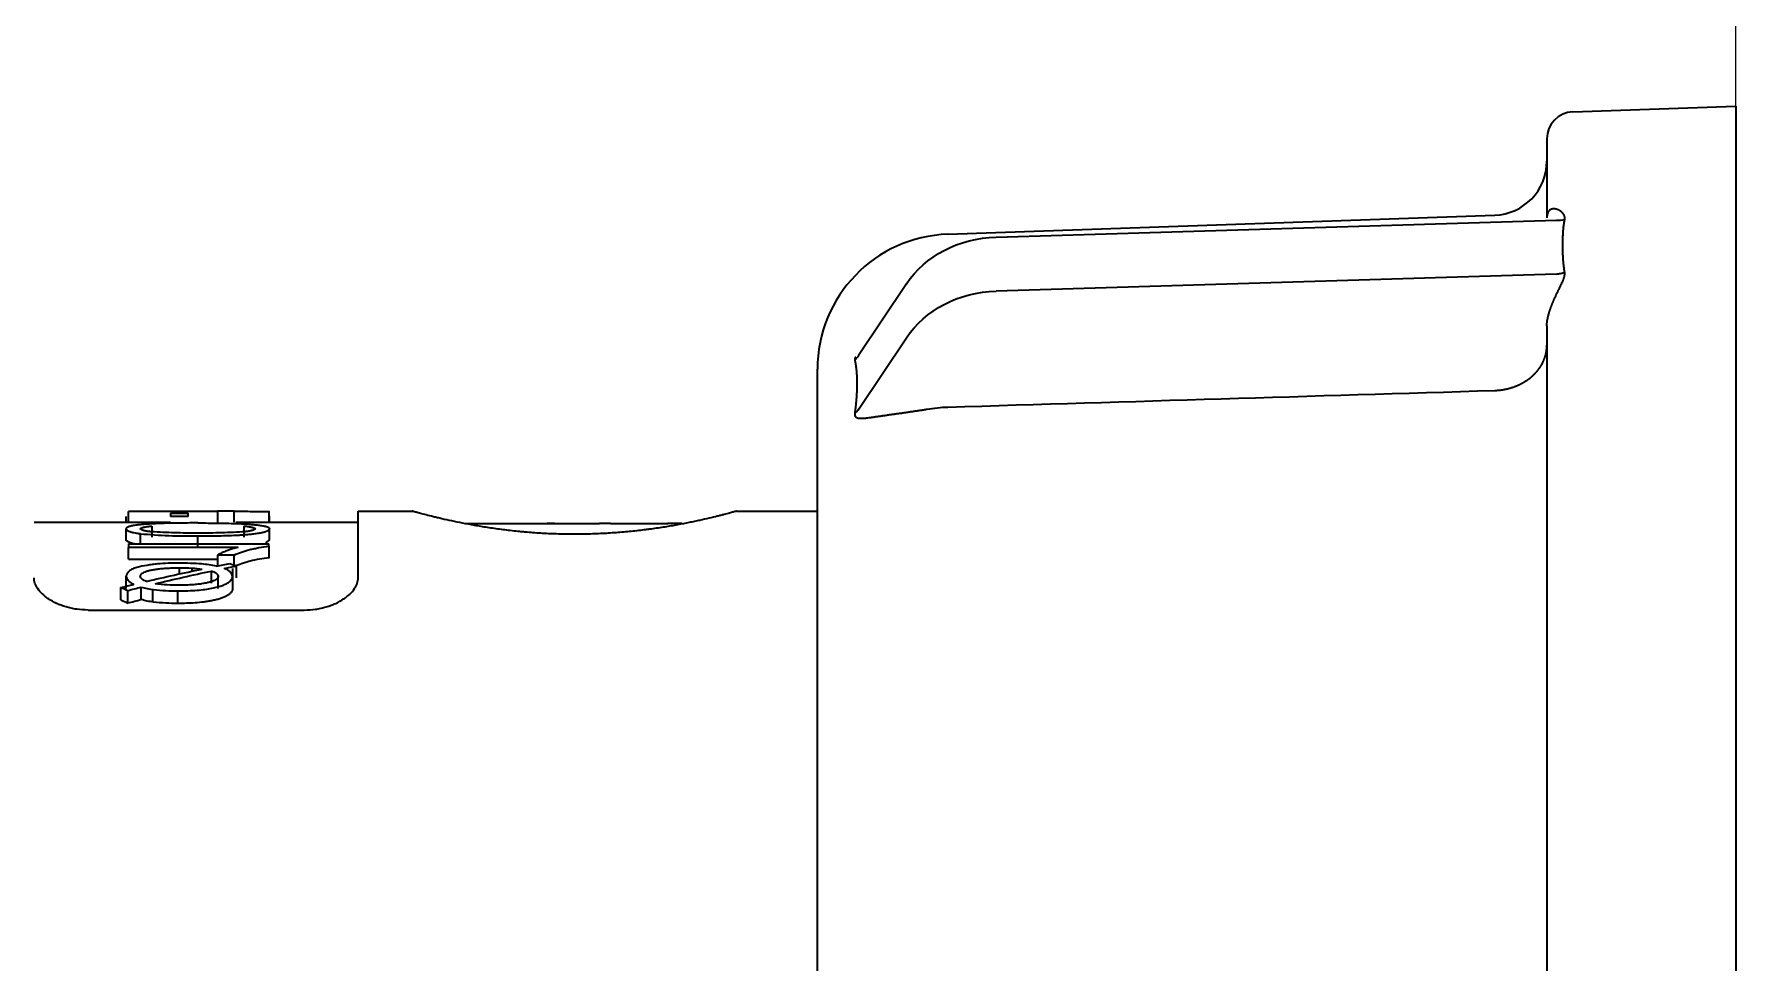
# Model space of a CAD drawing. Extents: x 6569 to 10251, y -294 to 3435.
# Drawn here: x 8321.86 to 8353.36, y 1294.61 to 1311.81 of the extents above; entities that cross this region are included whole.
import ezdxf

# ---------------------------------------------------------------- set-up
doc = ezdxf.new("R2010")
doc.units = 0
doc.header["$LTSCALE"] = 5
doc.layers.get('0').update_dxf_attribs({"linetype": 'CONTINUOUS', "lineweight": 0})
doc.layers.add('1', color=7, linetype='CONTINUOUS', true_color=0xffffff)

msp = doc.modelspace()

# ---------------------------------------------------------------- linework, layer by layer
at = {"color": 4}
msp.add_line((8353.364, 1242.226), (8353.364, 1342.226), dxfattribs=at)
at = {"layer": '1', "color": 7, "linetype": 'Continuous', "lineweight": 35}
for p, q in [((8350.347, 1310.371), (8353.364, 1310.476)), ((8353.364, 1310.476), (8353.364, 1273.976)), ((8349.864, 1309.871), (8349.864, 1308.409)), ((8338.777, 1308.104), (8348.899, 1308.457)), ((8339.672, 1308.052), (8350.043, 1308.366)), ((8350.043, 1307.366), (8339.672, 1307.052)), ((8338.01, 1307.187), (8337.126, 1305.862)), ((8349.864, 1306.409), (8349.864, 1294.226)), ((8337.126, 1304.862), (8338.01, 1306.187)), ((8336.364, 1278.847), (8336.364, 1305.606)), ((8323.568, 1302.776), (8323.568, 1302.881)), ((8323.612, 1302.776), (8323.612, 1302.971)), ((8325.261, 1302.971), (8323.612, 1302.971)), ((8324.393, 1302.94), (8324.714, 1302.94)), ((8324.393, 1302.94), (8324.393, 1302.881)), ((8324.714, 1302.881), (8324.393, 1302.881)), ((8324.714, 1302.881), (8324.714, 1302.94)), ((8325.261, 1302.976), (8325.261, 1302.776)), ((8325.57, 1302.976), (8325.261, 1302.976)), ((8325.57, 1302.776), (8325.57, 1302.976)), ((8325.57, 1302.976), (8325.604, 1302.976)), ((8326.212, 1302.969), (8326.212, 1302.769)), ((8326.222, 1302.776), (8326.222, 1302.882)), ((8327.864, 1301.743), (8327.864, 1302.976)), ((8327.864, 1302.976), (8328.899, 1302.976)), ((8334.864, 1302.976), (8336.364, 1302.976)), ((8321.864, 1302.776), (8324.393, 1302.776)), ((8323.568, 1302.444), (8323.568, 1302.65)), ((8323.569, 1302.65), (8323.568, 1302.65)), ((8325.601, 1302.776), (8327.864, 1302.776)), ((8326.222, 1302.444), (8326.222, 1302.65)), ((8329.838, 1302.746), (8331.955, 1302.746)), ((8331.498, 1302.746), (8331.363, 1302.746)), ((8331.955, 1302.746), (8332.083, 1302.746)), ((8332.083, 1302.746), (8332.328, 1302.746)), ((8332.494, 1302.746), (8332.328, 1302.746)), ((8332.535, 1302.746), (8332.498, 1302.746)), ((8332.535, 1302.746), (8333.597, 1302.746)), ((8333.764, 1302.746), (8333.597, 1302.746)), ((8333.862, 1302.746), (8333.764, 1302.746)), ((8323.612, 1302.369), (8323.612, 1302.305)), ((8323.612, 1302.369), (8326.212, 1302.369)), ((8323.612, 1302.091), (8323.612, 1302.305)), ((8325.645, 1302.305), (8323.612, 1302.305)), ((8326.222, 1302.444), (8326.148, 1302.392)), ((8326.212, 1302.327), (8326.212, 1302.369)), ((8326.212, 1302.327), (8326.212, 1302.115)), ((8323.612, 1302.091), (8325.261, 1302.091)), ((8324.555, 1301.815), (8324.555, 1301.927)), ((8324.792, 1301.867), (8324.792, 1301.922)), ((8325.261, 1302.164), (8325.261, 1301.963)), ((8325.57, 1302.164), (8325.261, 1302.164)), ((8325.538, 1301.913), (8325.538, 1301.544)), ((8325.57, 1301.979), (8325.57, 1302.164)), ((8325.611, 1301.743), (8325.611, 1301.964)), ((8323.57, 1301.546), (8323.57, 1301.771)), ((8325.15, 1301.645), (8325.15, 1301.869)), ((8325.274, 1301.547), (8325.274, 1301.773)), ((8323.473, 1301.333), (8323.473, 1301.564)), ((8323.6, 1301.276), (8323.6, 1301.509)), ((8323.848, 1301.34), (8323.848, 1301.57)), ((8324.066, 1301.292), (8324.066, 1301.524)), ((8322.864, 1301.146), (8326.864, 1301.146))]:
    msp.add_line(p, q, dxfattribs=at)
for centre, radius, start, end in [((8350.364, 1309.871), 0.5, 92, 180), ((8348.864, 1309.457), 1, 272, 0), ((8338.864, 1305.606), 2.5, 92, 180)]:
    msp.add_arc(centre, radius, start, end, dxfattribs=at)
at = {"layer": '1', "color": 7, "linetype": 'Continuous', "lineweight": 35, "extrusion": (0, 0, -1)}
for centre, major_axis, ratio, start_param, end_param in [((8339.742, 1306.321), (2, 0), 0.866025, 3.665191, 4.677482), ((8339.742, 1305.321), (2, 0), 0.866025, 3.665191, 4.677482), ((8336.693, 1306.078), (-0.483, -0.129), 0.931738, 3.900953, 4.142077), ((8336.693, 1305.078), (0.495, -0.073), 0.76974, 0.402396, 0.643528), ((8335.828, 1292.226), (-24.94, 0), 0.431034, 1.074081, 1.120698), ((8334.186, 1249.843), (0, -53.022), 0.916835, 2.956523, 2.961663), ((8334.622, 1248.536), (0, -54.318), 0.919971, 2.955665, 2.960294), ((8320.391, 1278.929), (0, -23.965), 0.789352, 3.414324, 3.421183), ((8333.37, 1253.737), (0, -49.025), 0.918752, 2.92005, 2.925498), ((8336.14, 1292.226), (-24.862, 0), 0.432381, 1.065685, 1.112904), ((8317.518, 1279.816), (0, -22.986), 0.8, 3.471375, 3.478674), ((8317.562, 1280.279), (0, -22.312), 0.8, 3.479125, 3.486665), ((8333.536, 1254.781), (0, -47.964), 0.918002, 2.913972, 2.919743), ((8333.436, 1256.178), (0, -46.354), 0.918002, 2.908335, 2.914314)]:
    msp.add_ellipse(centre, major_axis=major_axis, ratio=ratio, start_param=start_param, end_param=end_param, dxfattribs=at)
at = {"layer": '1', "color": 7, "linetype": 'Continuous', "lineweight": 35}
for points, knots in [([(8350.005, 1308.573), (8350.002, 1308.574), (8349.998, 1308.574), (8349.991, 1308.574), (8349.985, 1308.574), (8349.979, 1308.573), (8349.972, 1308.573), (8349.966, 1308.572), (8349.961, 1308.57), (8349.955, 1308.569), (8349.949, 1308.567), (8349.944, 1308.565), (8349.939, 1308.563), (8349.934, 1308.561), (8349.929, 1308.558), (8349.924, 1308.555), (8349.92, 1308.552), (8349.916, 1308.548), (8349.911, 1308.545), (8349.907, 1308.541), (8349.904, 1308.537), (8349.9, 1308.533), (8349.897, 1308.528), (8349.893, 1308.524), (8349.89, 1308.519), (8349.887, 1308.514), (8349.885, 1308.508), (8349.882, 1308.503), (8349.88, 1308.497), (8349.877, 1308.492), (8349.875, 1308.486), (8349.873, 1308.48), (8349.872, 1308.473), (8349.87, 1308.467), (8349.869, 1308.46), (8349.868, 1308.454), (8349.867, 1308.447), (8349.866, 1308.44), (8349.865, 1308.433), (8349.865, 1308.425), (8349.864, 1308.418), (8349.864, 1308.413), (8349.864, 1308.41)], [0, 0, 0, 0, 0.035017, 0.069445, 0.103286, 0.136544, 0.169222, 0.201326, 0.232858, 0.263824, 0.294227, 0.324074, 0.353368, 0.382116, 0.410323, 0.437995, 0.465138, 0.49176, 0.517866, 0.543465, 0.568565, 0.593173, 0.617299, 0.640952, 0.664141, 0.686877, 0.70917, 0.731033, 0.752477, 0.773516, 0.794162, 0.81443, 0.834335, 0.853892, 0.873119, 0.892032, 0.91065, 0.928992, 0.947077, 0.964925, 0.982559, 1, 1, 1, 1]), ([(8350.195, 1308.379), (8350.195, 1308.381), (8350.196, 1308.384), (8350.196, 1308.389), (8350.197, 1308.394), (8350.197, 1308.399), (8350.197, 1308.405), (8350.196, 1308.41), (8350.196, 1308.415), (8350.195, 1308.42), (8350.195, 1308.425), (8350.193, 1308.43), (8350.192, 1308.435), (8350.191, 1308.439), (8350.189, 1308.444), (8350.187, 1308.449), (8350.185, 1308.454), (8350.183, 1308.459), (8350.18, 1308.464), (8350.178, 1308.468), (8350.175, 1308.473), (8350.172, 1308.478), (8350.169, 1308.482), (8350.165, 1308.487), (8350.161, 1308.491), (8350.158, 1308.496), (8350.154, 1308.5), (8350.149, 1308.504), (8350.145, 1308.509), (8350.14, 1308.513), (8350.136, 1308.517), (8350.131, 1308.521), (8350.124, 1308.526), (8350.114, 1308.533), (8350.102, 1308.54), (8350.09, 1308.547), (8350.078, 1308.553), (8350.066, 1308.559), (8350.053, 1308.563), (8350.041, 1308.567), (8350.029, 1308.57), (8350.017, 1308.572), (8350.009, 1308.573), (8350.005, 1308.573)], [0, 0, 0, 0, 0.014415, 0.028974, 0.043684, 0.058552, 0.073582, 0.088781, 0.104153, 0.119705, 0.135442, 0.151367, 0.167487, 0.183805, 0.200326, 0.217054, 0.233993, 0.251147, 0.26852, 0.286115, 0.303937, 0.321987, 0.34027, 0.358788, 0.377544, 0.396541, 0.415783, 0.43527, 0.455006, 0.474994, 0.495235, 0.515732, 0.536486, 0.583905, 0.631062, 0.677966, 0.724625, 0.77105, 0.81725, 0.863235, 0.909015, 0.9546, 1, 1, 1, 1]), ([(8350.195, 1307.404), (8350.193, 1307.412), (8350.191, 1307.428), (8350.187, 1307.453), (8350.184, 1307.477), (8350.181, 1307.502), (8350.178, 1307.527), (8350.175, 1307.552), (8350.173, 1307.578), (8350.17, 1307.603), (8350.168, 1307.629), (8350.166, 1307.656), (8350.165, 1307.682), (8350.163, 1307.709), (8350.162, 1307.736), (8350.161, 1307.763), (8350.16, 1307.79), (8350.159, 1307.818), (8350.159, 1307.845), (8350.158, 1307.873), (8350.158, 1307.908), (8350.158, 1307.95), (8350.159, 1307.997), (8350.161, 1308.043), (8350.163, 1308.089), (8350.166, 1308.133), (8350.169, 1308.176), (8350.173, 1308.219), (8350.177, 1308.26), (8350.182, 1308.301), (8350.188, 1308.34), (8350.193, 1308.366), (8350.195, 1308.379)], [0, 0, 0, 0, 0.023767, 0.047814, 0.07214, 0.096747, 0.121635, 0.146805, 0.172259, 0.197996, 0.224017, 0.250323, 0.276914, 0.303792, 0.330957, 0.358409, 0.38615, 0.414179, 0.442497, 0.471106, 0.500005, 0.549734, 0.598599, 0.646602, 0.693746, 0.740035, 0.785472, 0.83006, 0.873803, 0.916705, 0.958769, 1, 1, 1, 1]), ([(8350.005, 1306.909), (8350.007, 1306.914), (8350.011, 1306.924), (8350.018, 1306.938), (8350.025, 1306.953), (8350.032, 1306.968), (8350.038, 1306.982), (8350.045, 1306.997), (8350.052, 1307.011), (8350.059, 1307.025), (8350.066, 1307.039), (8350.072, 1307.053), (8350.079, 1307.067), (8350.086, 1307.081), (8350.093, 1307.095), (8350.099, 1307.108), (8350.106, 1307.122), (8350.113, 1307.135), (8350.119, 1307.149), (8350.127, 1307.164), (8350.135, 1307.182), (8350.144, 1307.201), (8350.153, 1307.219), (8350.161, 1307.237), (8350.167, 1307.254), (8350.174, 1307.27), (8350.179, 1307.286), (8350.184, 1307.302), (8350.188, 1307.316), (8350.191, 1307.33), (8350.194, 1307.344), (8350.196, 1307.357), (8350.197, 1307.37), (8350.197, 1307.382), (8350.196, 1307.393), (8350.195, 1307.401), (8350.195, 1307.404)], [0, 0, 0, 0, 0.025197, 0.05045, 0.075761, 0.101132, 0.126564, 0.15206, 0.17762, 0.203247, 0.228942, 0.254707, 0.280543, 0.306453, 0.332438, 0.3585, 0.384639, 0.410859, 0.437159, 0.463543, 0.503515, 0.542527, 0.580596, 0.617739, 0.653975, 0.689325, 0.72381, 0.757456, 0.790288, 0.822334, 0.853626, 0.884195, 0.914078, 0.943312, 0.971939, 1, 1, 1, 1]), ([(8349.864, 1306.41), (8349.864, 1306.413), (8349.864, 1306.417), (8349.865, 1306.424), (8349.865, 1306.431), (8349.865, 1306.439), (8349.866, 1306.446), (8349.866, 1306.454), (8349.867, 1306.461), (8349.868, 1306.469), (8349.869, 1306.477), (8349.87, 1306.485), (8349.871, 1306.494), (8349.872, 1306.502), (8349.874, 1306.51), (8349.875, 1306.519), (8349.877, 1306.528), (8349.879, 1306.536), (8349.88, 1306.545), (8349.882, 1306.554), (8349.884, 1306.564), (8349.886, 1306.573), (8349.889, 1306.582), (8349.891, 1306.592), (8349.893, 1306.601), (8349.896, 1306.611), (8349.899, 1306.621), (8349.901, 1306.631), (8349.904, 1306.641), (8349.907, 1306.651), (8349.91, 1306.661), (8349.914, 1306.672), (8349.917, 1306.682), (8349.92, 1306.693), (8349.924, 1306.703), (8349.928, 1306.714), (8349.931, 1306.725), (8349.935, 1306.736), (8349.939, 1306.747), (8349.943, 1306.758), (8349.947, 1306.769), (8349.951, 1306.78), (8349.956, 1306.791), (8349.96, 1306.803), (8349.965, 1306.814), (8349.969, 1306.826), (8349.974, 1306.837), (8349.979, 1306.849), (8349.984, 1306.861), (8349.989, 1306.873), (8349.994, 1306.885), (8349.999, 1306.897), (8350.003, 1306.905), (8350.005, 1306.909)], [0, 0, 0, 0, 0.013665, 0.027445, 0.041351, 0.055395, 0.069585, 0.083932, 0.098446, 0.113136, 0.12801, 0.143078, 0.158348, 0.173827, 0.189524, 0.205447, 0.221601, 0.237996, 0.254636, 0.271528, 0.288678, 0.306093, 0.323778, 0.341738, 0.359979, 0.378504, 0.39732, 0.416431, 0.43584, 0.455552, 0.475572, 0.495902, 0.516547, 0.53751, 0.558795, 0.580404, 0.602341, 0.624609, 0.64721, 0.670147, 0.693424, 0.717042, 0.741003, 0.765311, 0.789967, 0.814974, 0.840334, 0.866048, 0.892118, 0.918547, 0.945336, 0.972486, 1, 1, 1, 1]), ([(8348.899, 1305.212), (8348.902, 1305.212), (8348.907, 1305.212), (8348.915, 1305.213), (8348.923, 1305.213), (8348.932, 1305.213), (8348.94, 1305.214), (8348.948, 1305.214), (8348.956, 1305.215), (8348.965, 1305.216), (8348.973, 1305.216), (8348.981, 1305.217), (8348.99, 1305.218), (8348.998, 1305.219), (8349.007, 1305.22), (8349.016, 1305.221), (8349.024, 1305.222), (8349.033, 1305.224), (8349.042, 1305.225), (8349.051, 1305.226), (8349.059, 1305.228), (8349.068, 1305.229), (8349.077, 1305.231), (8349.086, 1305.233), (8349.095, 1305.234), (8349.104, 1305.236), (8349.113, 1305.238), (8349.122, 1305.24), (8349.131, 1305.242), (8349.141, 1305.244), (8349.15, 1305.247), (8349.159, 1305.249), (8349.168, 1305.251), (8349.177, 1305.254), (8349.187, 1305.257), (8349.196, 1305.259), (8349.205, 1305.262), (8349.215, 1305.265), (8349.224, 1305.268), (8349.233, 1305.271), (8349.243, 1305.274), (8349.252, 1305.277), (8349.261, 1305.281), (8349.271, 1305.284), (8349.28, 1305.288), (8349.29, 1305.292), (8349.299, 1305.295), (8349.309, 1305.299), (8349.318, 1305.303), (8349.327, 1305.307), (8349.337, 1305.311), (8349.346, 1305.316), (8349.356, 1305.32), (8349.365, 1305.325), (8349.374, 1305.329), (8349.384, 1305.334), (8349.393, 1305.339), (8349.403, 1305.344), (8349.412, 1305.349), (8349.421, 1305.354), (8349.43, 1305.359), (8349.44, 1305.365), (8349.449, 1305.37), (8349.458, 1305.376), (8349.467, 1305.381), (8349.476, 1305.387), (8349.486, 1305.393), (8349.495, 1305.399), (8349.504, 1305.405), (8349.513, 1305.412), (8349.521, 1305.418), (8349.53, 1305.425), (8349.539, 1305.431), (8349.548, 1305.438), (8349.557, 1305.445), (8349.565, 1305.452), (8349.574, 1305.459), (8349.582, 1305.466), (8349.591, 1305.474), (8349.599, 1305.481), (8349.608, 1305.489), (8349.616, 1305.497), (8349.624, 1305.505), (8349.632, 1305.512), (8349.64, 1305.521), (8349.648, 1305.529), (8349.656, 1305.537), (8349.663, 1305.546), (8349.671, 1305.554), (8349.679, 1305.563), (8349.686, 1305.572), (8349.693, 1305.58), (8349.7, 1305.589), (8349.708, 1305.599), (8349.715, 1305.608), (8349.721, 1305.617), (8349.728, 1305.627), (8349.735, 1305.636), (8349.741, 1305.646), (8349.748, 1305.656), (8349.754, 1305.666), (8349.76, 1305.676), (8349.766, 1305.686), (8349.772, 1305.696), (8349.777, 1305.707), (8349.783, 1305.717), (8349.788, 1305.728), (8349.793, 1305.738), (8349.798, 1305.749), (8349.803, 1305.76), (8349.808, 1305.771), (8349.813, 1305.782), (8349.817, 1305.793), (8349.821, 1305.805), (8349.825, 1305.816), (8349.829, 1305.828), (8349.833, 1305.839), (8349.836, 1305.851), (8349.84, 1305.862), (8349.843, 1305.874), (8349.846, 1305.886), (8349.848, 1305.898), (8349.851, 1305.91), (8349.853, 1305.922), (8349.855, 1305.935), (8349.857, 1305.947), (8349.859, 1305.959), (8349.86, 1305.972), (8349.862, 1305.984), (8349.863, 1305.997), (8349.863, 1306.009), (8349.864, 1306.022), (8349.864, 1306.035), (8349.864, 1306.043), (8349.864, 1306.048)], [0, 0, 0, 0, 0.005202, 0.01044, 0.015714, 0.021025, 0.026371, 0.031754, 0.037173, 0.042628, 0.048119, 0.053646, 0.05921, 0.06481, 0.070446, 0.076118, 0.081826, 0.087571, 0.093352, 0.099169, 0.105022, 0.110911, 0.116837, 0.122798, 0.128796, 0.134831, 0.140901, 0.147008, 0.15315, 0.159329, 0.165545, 0.171796, 0.178084, 0.184408, 0.190768, 0.197164, 0.203597, 0.210066, 0.216571, 0.223112, 0.22969, 0.236304, 0.242954, 0.24964, 0.256363, 0.263122, 0.269917, 0.276748, 0.283615, 0.290519, 0.297459, 0.304436, 0.311448, 0.318497, 0.325582, 0.332703, 0.339861, 0.347055, 0.354285, 0.361551, 0.368854, 0.376193, 0.383568, 0.39098, 0.398428, 0.405912, 0.413432, 0.420988, 0.428581, 0.43621, 0.443876, 0.451578, 0.459316, 0.46709, 0.474901, 0.482747, 0.490631, 0.49855, 0.506506, 0.514498, 0.522526, 0.530591, 0.538692, 0.546829, 0.555002, 0.563212, 0.571458, 0.579741, 0.58806, 0.596415, 0.604806, 0.613234, 0.621698, 0.630198, 0.638734, 0.647307, 0.655917, 0.664562, 0.673244, 0.681962, 0.690717, 0.699507, 0.708335, 0.717198, 0.726098, 0.735034, 0.744006, 0.753015, 0.76206, 0.771142, 0.78026, 0.789414, 0.798604, 0.807831, 0.817094, 0.826394, 0.835729, 0.845102, 0.85451, 0.863955, 0.873436, 0.882954, 0.892508, 0.902098, 0.911724, 0.921387, 0.931087, 0.940822, 0.950594, 0.960403, 0.970248, 0.980129, 0.990046, 1, 1, 1, 1]), ([(8337.066, 1305.834), (8337.065, 1305.832), (8337.064, 1305.828), (8337.062, 1305.822), (8337.06, 1305.816), (8337.059, 1305.811), (8337.057, 1305.806), (8337.056, 1305.801), (8337.055, 1305.796), (8337.055, 1305.792), (8337.054, 1305.787), (8337.054, 1305.783), (8337.054, 1305.779), (8337.054, 1305.775), (8337.055, 1305.772), (8337.055, 1305.77), (8337.055, 1305.769)], [0, 0, 0, 0, 0.075792, 0.15062, 0.22455, 0.297652, 0.369999, 0.441664, 0.512725, 0.58326, 0.653348, 0.723072, 0.792515, 0.861761, 0.930894, 1, 1, 1, 1]), ([(8337.066, 1305.713), (8337.067, 1305.709), (8337.068, 1305.699), (8337.071, 1305.685), (8337.073, 1305.67), (8337.075, 1305.656), (8337.077, 1305.641), (8337.079, 1305.626), (8337.081, 1305.611), (8337.083, 1305.595), (8337.084, 1305.579), (8337.086, 1305.564), (8337.087, 1305.548), (8337.088, 1305.532), (8337.089, 1305.515), (8337.09, 1305.499), (8337.091, 1305.482), (8337.092, 1305.465), (8337.093, 1305.448), (8337.093, 1305.431), (8337.094, 1305.414), (8337.094, 1305.396), (8337.095, 1305.378), (8337.095, 1305.361), (8337.095, 1305.342), (8337.095, 1305.324), (8337.095, 1305.306), (8337.094, 1305.287), (8337.094, 1305.269), (8337.093, 1305.25), (8337.093, 1305.231), (8337.092, 1305.211), (8337.091, 1305.192), (8337.09, 1305.172), (8337.089, 1305.153), (8337.088, 1305.133), (8337.087, 1305.113), (8337.086, 1305.092), (8337.084, 1305.072), (8337.083, 1305.051), (8337.081, 1305.031), (8337.079, 1305.01), (8337.077, 1304.989), (8337.075, 1304.968), (8337.073, 1304.946), (8337.071, 1304.925), (8337.068, 1304.903), (8337.067, 1304.888), (8337.066, 1304.881)], [0, 0, 0, 0, 0.021779, 0.043552, 0.06532, 0.087084, 0.108843, 0.130598, 0.152348, 0.174095, 0.195839, 0.217578, 0.239315, 0.261049, 0.28278, 0.304509, 0.326236, 0.347961, 0.369684, 0.391405, 0.413126, 0.434845, 0.456564, 0.478282, 0.5, 0.521718, 0.543437, 0.565155, 0.586875, 0.608595, 0.630317, 0.65204, 0.673765, 0.695491, 0.71722, 0.738951, 0.760685, 0.782422, 0.804162, 0.825905, 0.847652, 0.869403, 0.891157, 0.912916, 0.93468, 0.956448, 0.978221, 1, 1, 1, 1]), ([(8337.055, 1304.791), (8337.055, 1304.789), (8337.055, 1304.786), (8337.054, 1304.781), (8337.054, 1304.776), (8337.054, 1304.772), (8337.054, 1304.767), (8337.054, 1304.763), (8337.055, 1304.759), (8337.056, 1304.755), (8337.057, 1304.751), (8337.058, 1304.747), (8337.059, 1304.744), (8337.06, 1304.74), (8337.062, 1304.737), (8337.064, 1304.734), (8337.065, 1304.732), (8337.066, 1304.731)], [0, 0, 0, 0, 0.064505, 0.129028, 0.193639, 0.258405, 0.323397, 0.38868, 0.454323, 0.520391, 0.586948, 0.654059, 0.721784, 0.790183, 0.859315, 0.929236, 1, 1, 1, 1]), ([(8337.066, 1304.731), (8337.067, 1304.73), (8337.068, 1304.728), (8337.071, 1304.725), (8337.073, 1304.722), (8337.076, 1304.719), (8337.079, 1304.717), (8337.083, 1304.715), (8337.086, 1304.713), (8337.09, 1304.711), (8337.094, 1304.709), (8337.098, 1304.707), (8337.102, 1304.705), (8337.107, 1304.704), (8337.112, 1304.702), (8337.117, 1304.701), (8337.122, 1304.7), (8337.127, 1304.699), (8337.133, 1304.698), (8337.144, 1304.697), (8337.163, 1304.695), (8337.19, 1304.696), (8337.221, 1304.698), (8337.256, 1304.701), (8337.299, 1304.706), (8337.351, 1304.713), (8337.412, 1304.722), (8337.475, 1304.731), (8337.542, 1304.741), (8337.599, 1304.749), (8337.646, 1304.756), (8337.679, 1304.761), (8337.713, 1304.766), (8337.747, 1304.77), (8337.781, 1304.775), (8337.815, 1304.78), (8337.849, 1304.785), (8337.883, 1304.789), (8337.917, 1304.794), (8337.951, 1304.799), (8337.985, 1304.804), (8338.02, 1304.809), (8338.054, 1304.814), (8338.088, 1304.819), (8338.123, 1304.824), (8338.157, 1304.829), (8338.191, 1304.834), (8338.225, 1304.839), (8338.259, 1304.844), (8338.293, 1304.85), (8338.328, 1304.855), (8338.361, 1304.861), (8338.384, 1304.865), (8338.395, 1304.866)], [0, 0, 0, 0, 0.005233, 0.010545, 0.015937, 0.021415, 0.02698, 0.032638, 0.03839, 0.044241, 0.050192, 0.056246, 0.062406, 0.068674, 0.075053, 0.081545, 0.088151, 0.094875, 0.101717, 0.108679, 0.13517, 0.163725, 0.194426, 0.227341, 0.262525, 0.311858, 0.361478, 0.411445, 0.46182, 0.512664, 0.536354, 0.559769, 0.582914, 0.605794, 0.628415, 0.650784, 0.672906, 0.69479, 0.716442, 0.73787, 0.759081, 0.780083, 0.800886, 0.821497, 0.841927, 0.862184, 0.882278, 0.902219, 0.922017, 0.941684, 0.961229, 0.980664, 1, 1, 1, 1]), ([(8325.57, 1302.976), (8325.613, 1302.976), (8325.659, 1302.976), (8325.758, 1302.975), (8325.81, 1302.974), (8325.878, 1302.973), (8325.892, 1302.973), (8325.921, 1302.973), (8325.935, 1302.973), (8325.978, 1302.972), (8326.008, 1302.972), (8326.097, 1302.97), (8326.159, 1302.97), (8326.222, 1302.969)], [0, 0, 0, 0, 0.25, 0.25, 0.5, 0.5, 0.5625, 0.5625, 0.625, 0.625, 0.75, 0.75, 1, 1, 1, 1]), ([(8331.865, 1302.549), (8331.765, 1302.549), (8331.667, 1302.55), (8331.471, 1302.556), (8331.277, 1302.564), (8331.087, 1302.578), (8330.969, 1302.588), (8330.945, 1302.59), (8330.898, 1302.594), (8330.875, 1302.596), (8330.805, 1302.603), (8330.759, 1302.608), (8330.623, 1302.623), (8330.446, 1302.645), (8330.279, 1302.67), (8330.157, 1302.689), (8330.117, 1302.696), (8330.058, 1302.706), (8330.038, 1302.709), (8329.999, 1302.716), (8329.904, 1302.733), (8329.741, 1302.764), (8329.545, 1302.806), (8329.428, 1302.832), (8329.359, 1302.849), (8329.346, 1302.852), (8329.32, 1302.858), (8329.281, 1302.867), (8329.244, 1302.876), (8329.175, 1302.893), (8329.091, 1302.915), (8329.025, 1302.932), (8328.982, 1302.944), (8328.968, 1302.948), (8328.95, 1302.953), (8328.944, 1302.954), (8328.933, 1302.957), (8328.907, 1302.964), (8328.875, 1302.973), (8328.865, 1302.976), (8328.864, 1302.976), (8328.864, 1302.976), (8328.864, 1302.976)], [0, 0, 0, 0, 0.062481, 0.062481, 0.124962, 0.187443, 0.187443, 0.203063, 0.203063, 0.218684, 0.218684, 0.249924, 0.249924, 0.312405, 0.374886, 0.374886, 0.406127, 0.406127, 0.421747, 0.421747, 0.437367, 0.499848, 0.562329, 0.62481, 0.62481, 0.64043, 0.64043, 0.656051, 0.687291, 0.687291, 0.749772, 0.812253, 0.812253, 0.843494, 0.843494, 0.859114, 0.859114, 0.874734, 0.937215, 0.999696, 0.999696, 1, 1, 1, 1]), ([(8334.864, 1302.976), (8334.864, 1302.976), (8334.86, 1302.975), (8334.841, 1302.97), (8334.826, 1302.966), (8334.788, 1302.955), (8334.74, 1302.942), (8334.674, 1302.925), (8334.618, 1302.91), (8334.598, 1302.905), (8334.555, 1302.894), (8334.533, 1302.888), (8334.464, 1302.871), (8334.364, 1302.847), (8334.247, 1302.82), (8334.154, 1302.8), (8334.122, 1302.793), (8334.073, 1302.783), (8334.056, 1302.779), (8334.022, 1302.772), (8333.937, 1302.755), (8333.774, 1302.723), (8333.54, 1302.683), (8333.372, 1302.658), (8333.263, 1302.643), (8333.241, 1302.64), (8333.197, 1302.635), (8333.131, 1302.626), (8333.064, 1302.618), (8332.928, 1302.603), (8332.744, 1302.585), (8332.554, 1302.572), (8332.409, 1302.563), (8332.36, 1302.561), (8332.262, 1302.557), (8332.212, 1302.555), (8332.064, 1302.55), (8331.965, 1302.549), (8331.865, 1302.549)], [0, 0, 0, 0, 0.06149, 0.06149, 0.124057, 0.124057, 0.186625, 0.249192, 0.249192, 0.280476, 0.280476, 0.311759, 0.311759, 0.374327, 0.436894, 0.436894, 0.468178, 0.468178, 0.483819, 0.483819, 0.499461, 0.562029, 0.624596, 0.687163, 0.687163, 0.702805, 0.702805, 0.718447, 0.749731, 0.749731, 0.812298, 0.874865, 0.874865, 0.906149, 0.906149, 0.937433, 0.937433, 1, 1, 1, 1]), ([(8323.567, 1302.648), (8323.571, 1302.639), (8323.581, 1302.63), (8323.602, 1302.616), (8323.611, 1302.612), (8323.63, 1302.603), (8323.641, 1302.599), (8323.658, 1302.593), (8323.664, 1302.592), (8323.677, 1302.588), (8323.684, 1302.586), (8323.704, 1302.581), (8323.734, 1302.574), (8323.766, 1302.569), (8323.791, 1302.566), (8323.8, 1302.564), (8323.818, 1302.562), (8323.826, 1302.562), (8323.836, 1302.561)], [0, 0, 0, 0, 0.25, 0.25, 0.375, 0.375, 0.5, 0.5, 0.5625, 0.5625, 0.625, 0.625, 0.75, 0.875, 0.875, 0.9375, 0.9375, 1, 1, 1, 1]), ([(8324.894, 1302.758), (8324.83, 1302.758), (8324.766, 1302.758), (8324.638, 1302.757), (8324.574, 1302.757), (8324.446, 1302.755), (8324.382, 1302.754), (8324.254, 1302.751), (8324.191, 1302.749), (8324.097, 1302.745), (8324.066, 1302.743), (8324.004, 1302.74), (8323.973, 1302.738), (8323.912, 1302.734), (8323.882, 1302.732), (8323.823, 1302.726), (8323.794, 1302.723), (8323.753, 1302.718), (8323.739, 1302.716), (8323.713, 1302.712), (8323.7, 1302.71), (8323.676, 1302.705), (8323.665, 1302.702), (8323.643, 1302.697), (8323.632, 1302.694), (8323.614, 1302.688), (8323.606, 1302.685), (8323.595, 1302.68), (8323.592, 1302.678), (8323.586, 1302.675), (8323.583, 1302.673), (8323.576, 1302.667), (8323.573, 1302.664), (8323.569, 1302.656), (8323.568, 1302.652), (8323.568, 1302.648)], [0, 0, 0, 0, 0.125, 0.125, 0.25, 0.25, 0.375, 0.375, 0.5, 0.5, 0.5625, 0.5625, 0.625, 0.625, 0.6875, 0.6875, 0.75, 0.75, 0.78125, 0.78125, 0.8125, 0.8125, 0.84375, 0.84375, 0.875, 0.875, 0.90625, 0.90625, 0.921875, 0.921875, 0.9375, 0.9375, 0.96875, 0.96875, 1, 1, 1, 1]), ([(8323.827, 1302.65), (8323.834, 1302.657), (8323.844, 1302.662), (8323.863, 1302.671), (8323.87, 1302.673), (8323.886, 1302.678), (8323.895, 1302.681), (8323.914, 1302.685), (8323.924, 1302.687), (8323.945, 1302.691), (8323.967, 1302.694), (8323.991, 1302.696), (8324.016, 1302.699), (8324.029, 1302.699), (8324.042, 1302.7)], [0, 0, 0, 0, 0.25, 0.25, 0.375, 0.375, 0.5, 0.5, 0.625, 0.625, 0.75, 0.875, 0.875, 1, 1, 1, 1]), ([(8324.041, 1302.595), (8324.014, 1302.597), (8323.99, 1302.599), (8323.955, 1302.605), (8323.944, 1302.606), (8323.923, 1302.611), (8323.913, 1302.613), (8323.899, 1302.617), (8323.895, 1302.618), (8323.886, 1302.62), (8323.882, 1302.622), (8323.87, 1302.626), (8323.856, 1302.631), (8323.844, 1302.637), (8323.835, 1302.644), (8323.831, 1302.647), (8323.828, 1302.65)], [0, 0, 0, 0, 0.25, 0.25, 0.375, 0.375, 0.5, 0.5, 0.5625, 0.5625, 0.625, 0.625, 0.75, 0.875, 0.875, 1, 1, 1, 1]), ([(8323.834, 1302.559), (8324.006, 1302.544), (8324.181, 1302.532), (8324.446, 1302.522), (8324.535, 1302.52), (8324.713, 1302.518), (8324.803, 1302.518), (8324.894, 1302.52)], [0, 0, 0, 0, 0.5, 0.5, 0.75, 0.75, 1, 1, 1, 1]), ([(8324.894, 1302.758), (8324.958, 1302.758), (8325.022, 1302.758), (8325.149, 1302.757), (8325.213, 1302.757), (8325.34, 1302.755), (8325.404, 1302.754), (8325.531, 1302.751), (8325.594, 1302.749), (8325.719, 1302.744), (8325.78, 1302.741), (8325.871, 1302.734), (8325.901, 1302.732), (8325.96, 1302.726), (8325.989, 1302.723), (8326.031, 1302.718), (8326.044, 1302.716), (8326.071, 1302.712), (8326.084, 1302.71), (8326.121, 1302.704), (8326.144, 1302.699), (8326.168, 1302.691), (8326.172, 1302.69), (8326.181, 1302.687), (8326.193, 1302.682), (8326.202, 1302.677), (8326.21, 1302.671), (8326.212, 1302.669), (8326.216, 1302.665), (8326.22, 1302.66), (8326.222, 1302.654), (8326.222, 1302.65)], [0, 0, 0, 0, 0.125, 0.125, 0.25, 0.25, 0.375, 0.375, 0.5, 0.5, 0.625, 0.625, 0.6875, 0.6875, 0.75, 0.75, 0.78125, 0.78125, 0.8125, 0.8125, 0.875, 0.875, 0.890625, 0.890625, 0.90625, 0.9375, 0.9375, 0.953125, 0.953125, 0.96875, 1, 1, 1, 1]), ([(8324.894, 1302.518), (8324.958, 1302.518), (8325.022, 1302.519), (8325.15, 1302.52), (8325.214, 1302.521), (8325.342, 1302.523), (8325.405, 1302.525), (8325.533, 1302.529), (8325.596, 1302.532), (8325.69, 1302.537), (8325.721, 1302.539), (8325.783, 1302.544), (8325.813, 1302.546), (8325.859, 1302.551), (8325.874, 1302.552), (8325.904, 1302.555), (8325.919, 1302.557), (8325.963, 1302.562), (8325.992, 1302.566), (8326.034, 1302.573), (8326.047, 1302.575), (8326.074, 1302.58), (8326.099, 1302.586), (8326.122, 1302.591), (8326.138, 1302.596), (8326.144, 1302.598), (8326.154, 1302.601), (8326.159, 1302.603), (8326.173, 1302.608), (8326.181, 1302.611), (8326.192, 1302.617), (8326.196, 1302.619), (8326.202, 1302.622), (8326.205, 1302.624), (8326.217, 1302.634), (8326.222, 1302.642), (8326.222, 1302.65)], [0, 0, 0, 0, 0.125, 0.125, 0.25, 0.25, 0.375, 0.375, 0.5, 0.5, 0.5625, 0.5625, 0.625, 0.625, 0.65625, 0.65625, 0.6875, 0.6875, 0.75, 0.75, 0.78125, 0.78125, 0.8125, 0.84375, 0.84375, 0.859375, 0.859375, 0.875, 0.875, 0.90625, 0.90625, 0.921875, 0.921875, 0.9375, 0.9375, 1, 1, 1, 1]), ([(8325.748, 1302.7), (8325.774, 1302.699), (8325.798, 1302.697), (8325.833, 1302.692), (8325.844, 1302.69), (8325.865, 1302.687), (8325.875, 1302.685), (8325.889, 1302.681), (8325.894, 1302.68), (8325.902, 1302.678), (8325.907, 1302.677), (8325.919, 1302.673), (8325.933, 1302.668), (8325.944, 1302.662), (8325.954, 1302.656), (8325.958, 1302.653), (8325.961, 1302.65)], [0, 0, 0, 0, 0.25, 0.25, 0.375, 0.375, 0.5, 0.5, 0.5625, 0.5625, 0.625, 0.625, 0.75, 0.875, 0.875, 1, 1, 1, 1]), ([(8325.961, 1302.649), (8325.956, 1302.643), (8325.948, 1302.638), (8325.932, 1302.629), (8325.925, 1302.627), (8325.911, 1302.622), (8325.896, 1302.617), (8325.879, 1302.612), (8325.86, 1302.608), (8325.85, 1302.606), (8325.829, 1302.603), (8325.818, 1302.602), (8325.796, 1302.599), (8325.784, 1302.598), (8325.772, 1302.597)], [0, 0, 0, 0, 0.25, 0.25, 0.375, 0.375, 0.5, 0.625, 0.625, 0.75, 0.75, 0.875, 0.875, 1, 1, 1, 1]), ([(8323.723, 1302.369), (8323.719, 1302.37), (8323.716, 1302.371), (8323.705, 1302.373), (8323.698, 1302.375), (8323.677, 1302.38), (8323.664, 1302.384), (8323.647, 1302.39), (8323.641, 1302.392), (8323.63, 1302.396), (8323.625, 1302.398), (8323.611, 1302.405), (8323.594, 1302.414), (8323.582, 1302.423), (8323.572, 1302.432), (8323.569, 1302.437), (8323.567, 1302.442)], [0, 0, 0, 0, 0.043338, 0.043338, 0.130307, 0.130307, 0.304246, 0.304246, 0.391215, 0.391215, 0.478184, 0.478184, 0.652123, 0.826061, 0.826061, 1, 1, 1, 1]), ([(8325.645, 1302.305), (8325.569, 1302.287), (8325.498, 1302.267), (8325.402, 1302.232), (8325.372, 1302.219), (8325.328, 1302.199), (8325.314, 1302.193), (8325.287, 1302.179), (8325.274, 1302.172), (8325.261, 1302.164)], [0, 0, 0, 0, 0.5, 0.5, 0.75, 0.75, 0.875, 0.875, 1, 1, 1, 1]), ([(8325.57, 1302.164), (8325.612, 1302.184), (8325.656, 1302.202), (8325.752, 1302.236), (8325.803, 1302.251), (8325.884, 1302.272), (8325.912, 1302.278), (8325.969, 1302.29), (8325.998, 1302.296), (8326.087, 1302.311), (8326.148, 1302.32), (8326.212, 1302.327)], [0, 0, 0, 0, 0.25, 0.25, 0.5, 0.5, 0.625, 0.625, 0.75, 0.75, 1, 1, 1, 1]), ([(8323.77, 1301.935), (8323.74, 1301.926), (8323.712, 1301.916), (8323.682, 1301.902), (8323.676, 1301.899), (8323.665, 1301.892), (8323.659, 1301.889), (8323.644, 1301.879), (8323.625, 1301.866), (8323.61, 1301.851), (8323.6, 1301.84), (8323.597, 1301.836), (8323.591, 1301.828), (8323.588, 1301.824), (8323.576, 1301.805), (8323.571, 1301.788), (8323.569, 1301.772)], [0, 0, 0, 0, 0.25, 0.25, 0.3125, 0.3125, 0.375, 0.375, 0.5, 0.625, 0.625, 0.6875, 0.6875, 0.75, 0.75, 1, 1, 1, 1]), ([(8324.551, 1302.013), (8324.483, 1302.015), (8324.415, 1302.015), (8324.281, 1302.01), (8324.214, 1302.006), (8324.115, 1301.996), (8324.082, 1301.992), (8324.016, 1301.984), (8323.984, 1301.979), (8323.89, 1301.963), (8323.828, 1301.95), (8323.769, 1301.936)], [0, 0, 0, 0, 0.25, 0.25, 0.5, 0.5, 0.625, 0.625, 0.75, 0.75, 1, 1, 1, 1]), ([(8325.539, 1301.772), (8325.537, 1301.786), (8325.532, 1301.8), (8325.52, 1301.82), (8325.516, 1301.827), (8325.505, 1301.84), (8325.499, 1301.847), (8325.48, 1301.865), (8325.464, 1301.877), (8325.437, 1301.893), (8325.427, 1301.899), (8325.407, 1301.909), (8325.396, 1301.913), (8325.384, 1301.918)], [0, 0, 0, 0, 0.25, 0.25, 0.375, 0.375, 0.5, 0.5, 0.75, 0.75, 0.875, 0.875, 1, 1, 1, 1]), ([(8326.222, 1302.115), (8326.157, 1302.108), (8326.095, 1302.099), (8325.976, 1302.078), (8325.918, 1302.066), (8325.835, 1302.045), (8325.808, 1302.037), (8325.756, 1302.021), (8325.731, 1302.013), (8325.658, 1301.987), (8325.612, 1301.968), (8325.57, 1301.948)], [0, 0, 0, 0, 0.25, 0.25, 0.5, 0.5, 0.625, 0.625, 0.75, 0.75, 1, 1, 1, 1]), ([(8322.864, 1301.146), (8322.793, 1301.146), (8322.723, 1301.151), (8322.637, 1301.163), (8322.62, 1301.166), (8322.587, 1301.172), (8322.57, 1301.175), (8322.52, 1301.186), (8322.488, 1301.195), (8322.426, 1301.213), (8322.396, 1301.223), (8322.352, 1301.239), (8322.337, 1301.245), (8322.309, 1301.257), (8322.295, 1301.263), (8322.228, 1301.294), (8322.179, 1301.321), (8322.124, 1301.358), (8322.113, 1301.365), (8322.092, 1301.381), (8322.082, 1301.388), (8322.053, 1301.412), (8322.035, 1301.427), (8321.984, 1301.475), (8321.956, 1301.508), (8321.922, 1301.559), (8321.912, 1301.575), (8321.895, 1301.609), (8321.888, 1301.626), (8321.87, 1301.676), (8321.864, 1301.709), (8321.864, 1301.743)], [0, 0, 0, 0, 0.125, 0.125, 0.15625, 0.15625, 0.1875, 0.1875, 0.25, 0.25, 0.3125, 0.3125, 0.34375, 0.34375, 0.375, 0.375, 0.5, 0.5, 0.53125, 0.53125, 0.5625, 0.5625, 0.625, 0.625, 0.75, 0.75, 0.8125, 0.8125, 0.875, 0.875, 1, 1, 1, 1]), ([(8323.57, 1301.772), (8323.571, 1301.758), (8323.574, 1301.744), (8323.584, 1301.724), (8323.588, 1301.717), (8323.598, 1301.704), (8323.603, 1301.697), (8323.621, 1301.678), (8323.636, 1301.665), (8323.662, 1301.648), (8323.671, 1301.642), (8323.691, 1301.632), (8323.702, 1301.626), (8323.713, 1301.622)], [0, 0, 0, 0, 0.25, 0.25, 0.375, 0.375, 0.5, 0.5, 0.75, 0.75, 0.875, 0.875, 1, 1, 1, 1]), ([(8323.943, 1301.677), (8323.926, 1301.682), (8323.912, 1301.688), (8323.892, 1301.698), (8323.886, 1301.702), (8323.875, 1301.709), (8323.864, 1301.717), (8323.856, 1301.725), (8323.848, 1301.733), (8323.845, 1301.738), (8323.837, 1301.751), (8323.833, 1301.76), (8323.831, 1301.768)], [0, 0, 0, 0, 0.25, 0.25, 0.375, 0.375, 0.5, 0.625, 0.625, 0.75, 0.75, 1, 1, 1, 1]), ([(8324.555, 1301.606), (8324.479, 1301.605), (8324.404, 1301.607), (8324.256, 1301.616), (8324.182, 1301.624), (8324.109, 1301.634)], [0, 0, 0, 0, 0.5, 0.5, 1, 1, 1, 1]), ([(8325.15, 1301.869), (8325.168, 1301.864), (8325.184, 1301.858), (8325.205, 1301.847), (8325.212, 1301.844), (8325.224, 1301.836), (8325.23, 1301.832), (8325.246, 1301.82), (8325.255, 1301.811), (8325.268, 1301.793), (8325.273, 1301.783), (8325.275, 1301.774)], [0, 0, 0, 0, 0.25, 0.25, 0.375, 0.375, 0.5, 0.5, 0.75, 0.75, 1, 1, 1, 1]), ([(8326.864, 1301.146), (8326.936, 1301.146), (8327.006, 1301.151), (8327.091, 1301.163), (8327.108, 1301.166), (8327.142, 1301.172), (8327.159, 1301.175), (8327.209, 1301.186), (8327.241, 1301.195), (8327.303, 1301.213), (8327.333, 1301.223), (8327.377, 1301.239), (8327.391, 1301.245), (8327.42, 1301.257), (8327.434, 1301.263), (8327.501, 1301.294), (8327.55, 1301.321), (8327.605, 1301.358), (8327.616, 1301.365), (8327.637, 1301.381), (8327.647, 1301.388), (8327.676, 1301.412), (8327.694, 1301.427), (8327.744, 1301.475), (8327.772, 1301.508), (8327.807, 1301.559), (8327.817, 1301.575), (8327.834, 1301.609), (8327.841, 1301.626), (8327.858, 1301.676), (8327.864, 1301.709), (8327.864, 1301.743)], [0, 0, 0, 0, 0.125, 0.125, 0.15625, 0.15625, 0.1875, 0.1875, 0.25, 0.25, 0.3125, 0.3125, 0.34375, 0.34375, 0.375, 0.375, 0.5, 0.5, 0.53125, 0.53125, 0.5625, 0.5625, 0.625, 0.625, 0.75, 0.75, 0.8125, 0.8125, 0.875, 0.875, 1, 1, 1, 1]), ([(8324.078, 1301.293), (8324.038, 1301.298), (8323.998, 1301.305), (8323.922, 1301.32), (8323.884, 1301.329), (8323.848, 1301.34)], [0, 0, 0, 0, 0.5, 0.5, 1, 1, 1, 1]), ([(8325.538, 1301.546), (8325.538, 1301.533), (8325.536, 1301.521), (8325.529, 1301.502), (8325.526, 1301.496), (8325.519, 1301.484), (8325.515, 1301.477), (8325.5, 1301.459), (8325.487, 1301.448), (8325.466, 1301.431), (8325.458, 1301.426), (8325.442, 1301.415), (8325.433, 1301.41), (8325.406, 1301.395), (8325.387, 1301.386), (8325.345, 1301.369), (8325.323, 1301.362), (8325.278, 1301.347), (8325.254, 1301.34), (8325.206, 1301.329), (8325.182, 1301.323), (8325.132, 1301.313), (8325.107, 1301.309), (8325.056, 1301.301), (8325.03, 1301.297), (8324.952, 1301.287), (8324.899, 1301.282), (8324.794, 1301.275), (8324.741, 1301.272), (8324.634, 1301.269), (8324.581, 1301.268), (8324.527, 1301.268)], [0, 0, 0, 0, 0.0625, 0.0625, 0.09375, 0.09375, 0.125, 0.125, 0.1875, 0.1875, 0.21875, 0.21875, 0.25, 0.25, 0.3125, 0.3125, 0.375, 0.375, 0.4375, 0.4375, 0.5, 0.5, 0.5625, 0.5625, 0.625, 0.625, 0.75, 0.75, 0.875, 0.875, 1, 1, 1, 1])]:
    msp.add_open_spline(points, degree=3, knots=knots, dxfattribs=at)
for points, degree in [([(8350.043, 1308.366), (8350.094, 1308.363), (8350.146, 1308.367), (8350.195, 1308.379)], 3), ([(8350.043, 1307.366), (8350.068, 1307.369), (8350.12, 1307.378), (8350.17, 1307.394), (8350.195, 1307.404)], 3), ([(8337.055, 1305.769), (8337.059, 1305.75), (8337.062, 1305.732), (8337.066, 1305.713)], 3), ([(8338.777, 1304.904), (8342.151, 1305.007), (8345.525, 1305.109), (8348.899, 1305.212)], 3), ([(8337.066, 1304.881), (8337.062, 1304.851), (8337.059, 1304.821), (8337.055, 1304.791)], 3), ([(8338.395, 1304.866), (8338.521, 1304.888), (8338.649, 1304.9), (8338.777, 1304.904)], 3), ([(8323.834, 1302.353), (8323.834, 1302.422), (8323.834, 1302.492), (8323.834, 1302.561)], 3), ([(8324.894, 1302.572), (8324.75, 1302.57), (8324.463, 1302.573), (8324.18, 1302.586), (8324.04, 1302.595)], 3), ([(8324.042, 1302.7), (8324.042, 1302.631), (8324.042, 1302.563), (8324.042, 1302.494)], 3), ([(8325.773, 1302.597), (8325.628, 1302.587), (8325.338, 1302.573), (8325.043, 1302.57), (8324.894, 1302.572)], 3), ([(8325.748, 1302.7), (8325.748, 1302.631), (8325.748, 1302.563), (8325.748, 1302.494)], 3), ([(8324.894, 1302.309), (8324.894, 1302.518)], 1), ([(8323.832, 1301.77), (8323.832, 1301.778), (8323.836, 1301.794), (8323.852, 1301.816), (8323.879, 1301.837), (8323.919, 1301.856), (8323.973, 1301.874), (8324.04, 1301.89), (8324.118, 1301.903), (8324.209, 1301.914), (8324.312, 1301.922), (8324.426, 1301.926), (8324.511, 1301.927), (8324.555, 1301.927)], 3), ([(8324.965, 1301.999), (8324.828, 1302.009), (8324.69, 1302.014), (8324.551, 1302.013)], 3), ([(8324.555, 1301.927), (8324.634, 1301.928), (8324.713, 1301.926), (8324.791, 1301.922)], 3), ([(8324.791, 1301.922), (8324.854, 1301.918), (8324.916, 1301.913), (8324.977, 1301.905)], 3), ([(8325.241, 1301.959), (8325.153, 1301.977), (8325.061, 1301.99), (8324.965, 1301.999)], 3), ([(8324.527, 1301.501), (8324.593, 1301.501), (8324.717, 1301.503), (8324.883, 1301.512), (8325.031, 1301.528), (8325.158, 1301.548), (8325.266, 1301.573), (8325.354, 1301.602), (8325.423, 1301.632), (8325.475, 1301.664), (8325.511, 1301.698), (8325.533, 1301.733), (8325.538, 1301.757), (8325.538, 1301.77)], 3), ([(8325.275, 1301.773), (8325.275, 1301.765), (8325.271, 1301.75), (8325.255, 1301.728), (8325.228, 1301.706), (8325.188, 1301.685), (8325.134, 1301.666), (8325.068, 1301.649), (8324.989, 1301.634), (8324.899, 1301.622), (8324.797, 1301.613), (8324.683, 1301.607), (8324.599, 1301.606), (8324.555, 1301.606)], 3), ([(8323.848, 1301.57), (8323.884, 1301.56), (8323.959, 1301.543), (8324.038, 1301.53), (8324.078, 1301.525)], 3), ([(8324.078, 1301.525), (8324.152, 1301.516), (8324.301, 1301.504), (8324.452, 1301.5), (8324.527, 1301.501)], 3), ([(8324.527, 1301.268), (8324.452, 1301.268), (8324.301, 1301.271), (8324.152, 1301.284), (8324.078, 1301.293)], 3), ([(8324.527, 1301.268), (8324.527, 1301.501)], 1)]:
    msp.add_open_spline(points, degree=degree, dxfattribs=at)

doc.saveas('drawing.dxf')
